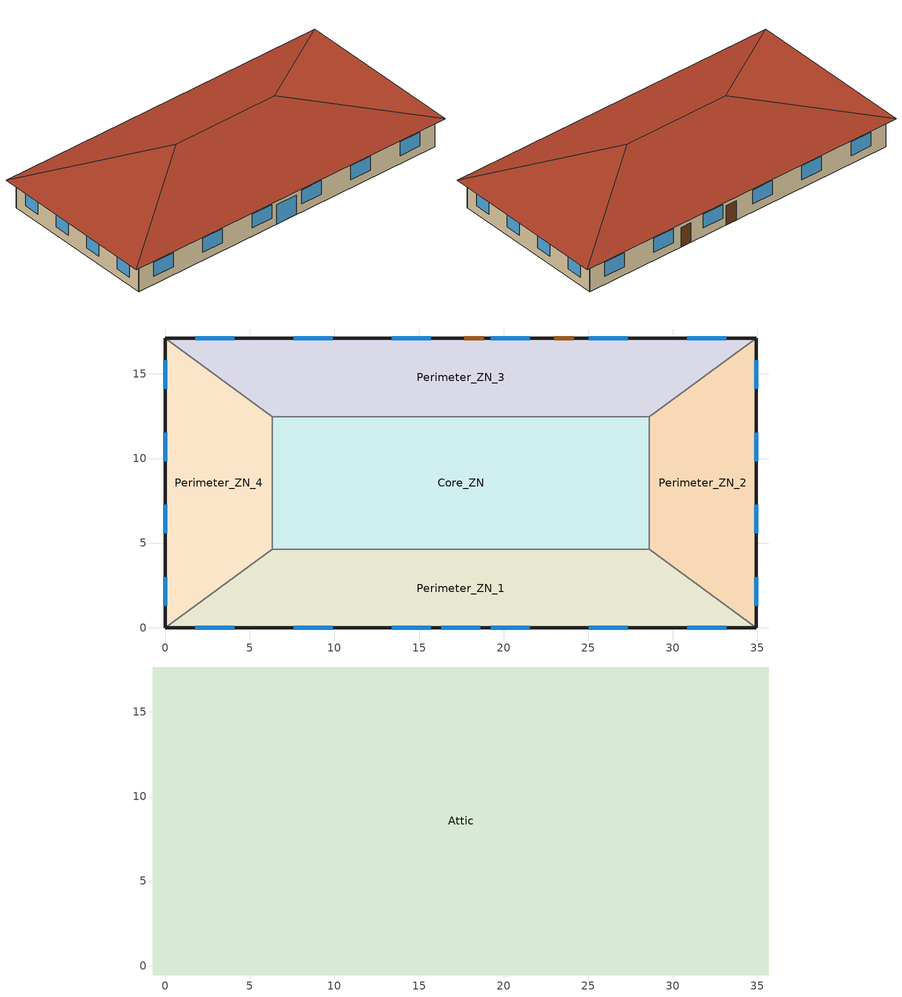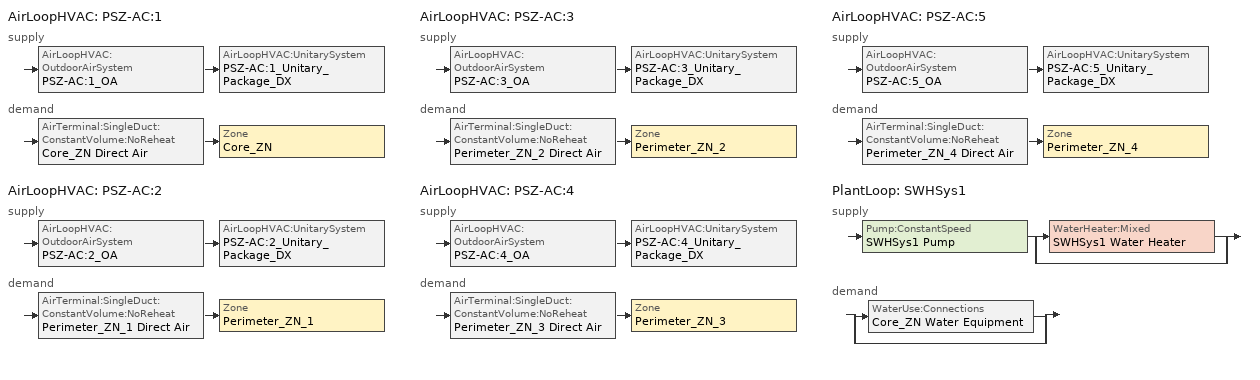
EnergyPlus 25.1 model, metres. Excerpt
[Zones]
Core_ZN
 floor adiabatic (Core_ZN_floor_Ffactor): 6.31,12.47 28.63,12.47 28.63,4.63 6.31,4.63 z0
 wall to Perimeter_ZN_2 (int_wall): 28.63,4.63 28.63,12.47 z0:3.05
 wall to Perimeter_ZN_3 (int_wall): 28.63,12.47 6.31,12.47 z0:3.05
 wall to Perimeter_ZN_1 (int_wall): 6.31,4.63 28.63,4.63 z0:3.05
 wall to Perimeter_ZN_4 (int_wall): 6.31,12.47 6.31,4.63 z0:3.05
Perimeter_ZN_1
 floor ground (Perimeter_ZN_1_floor_Ffactor): 34.93,0 0,0 6.31,4.63 28.63,4.63 z0
 wall outside (nonres_ext_wall_grd): 0,0 34.93,0 z0:3.05
 wall to Perimeter_ZN_2 (int_wall): 34.93,0 28.63,4.63 z0:3.05
 wall to Perimeter_ZN_4 (int_wall): 6.31,4.63 0,0 z0:3.05
 window (Window_U_0.363_SHGC_South_0.359): 1.75,0 4.06,0 / 7.58,0 9.89,0 / 13.4,0 15.71,0 / 19.23,0 21.54,0 / 25.04,0 27.35,0 / 30.87,0 33.18,0 z0.9:2.42; 16.31,0 18.62,0 z0:2.13
Perimeter_ZN_2
 floor ground (Perimeter_ZN_2_floor_Ffactor): 28.63,12.47 34.93,17.1 34.93,0 28.63,4.63 z0
 wall outside (nonres_ext_wall_grd): 34.93,0 34.93,17.1 z0:3.05
 wall to Perimeter_ZN_3 (int_wall): 34.93,17.1 28.63,12.47 z0:3.05
 window (Window_U_0.363_SHGC_East_0.359): 34.93,1.29 34.93,2.98 / 34.93,5.57 34.93,7.26 / 34.93,9.84 34.93,11.54 / 34.93,14.12 34.93,15.82 z0.9:2.42
Perimeter_ZN_3
 floor ground (Perimeter_ZN_3_floor_Ffactor): 6.31,12.47 0,17.1 34.93,17.1 28.63,12.47 z0
 wall outside (nonres_ext_wall_grd): 34.93,17.1 0,17.1 z0:3.05
 wall to Perimeter_ZN_4 (int_wall): 0,17.1 6.31,12.47 z0:3.05
 window (Window_U_0.363_SHGC_North_0.359): 33.18,17.1 30.87,17.1 / 27.35,17.1 25.04,17.1 / 21.54,17.1 19.23,17.1 / 15.71,17.1 13.4,17.1 / 9.89,17.1 7.58,17.1 / 4.06,17.1 1.75,17.1 z0.9:2.42
 door (Swinging Door_con): 18.81,17.1 17.66,17.1 / 24.14,17.1 22.98,17.1 z0:2.13
Perimeter_ZN_4
 floor ground (Perimeter_ZN_4_floor_Ffactor): 6.31,4.63 0,0 0,17.1 6.31,12.47 z0
 wall outside (nonres_ext_wall_grd): 0,17.1 0,0 z0:3.05
 window (Window_U_0.363_SHGC_West_0.359): 0,15.82 0,14.12 / 0,11.54 0,9.84 / 0,7.26 0,5.57 / 0,2.98 0,1.29 z0.9:2.42
Attic
 floor outside (ext_soffit_floor): 35.69,17.66 35.69,-0.56 34.93,0 34.93,17.1 z3.05; -0.76,17.66 35.69,17.66 34.93,17.1 0,17.1 z3.05; 0,0 34.93,0 35.69,-0.56 -0.76,-0.56 z3.05; -0.76,17.66 0,17.1 0,0 -0.76,-0.56 z3.05
 floor to Core_ZN (nonres_roof_floor): 6.31,12.47 28.63,12.47 28.63,4.63 6.31,4.63 z3.05
 floor to Perimeter_ZN_2 (nonres_roof_floor): 28.63,4.63 28.63,12.47 34.93,17.1 34.93,0 z3.05
 floor to Perimeter_ZN_3 (nonres_roof_floor): 0,17.1 34.93,17.1 28.63,12.47 6.31,12.47 z3.05
 floor to Perimeter_ZN_1 (nonres_roof_floor): 0,0 6.31,4.63 28.63,4.63 34.93,0 z3.05
 floor to Perimeter_ZN_4 (nonres_roof_floor): 6.31,12.47 6.31,4.63 0,0 0,17.1 z3.05
 roof outside (AtticRoofDeck): 35.69,-0.56,3.05 35.69,17.66,3.05 23.29,8.55,6.33; 35.69,17.66,3.05 -0.76,17.66,3.05 11.64,8.55,6.33 23.29,8.55,6.33; -0.76,-0.56,3.05 35.69,-0.56,3.05 23.29,8.55,6.33 11.64,8.55,6.33; -0.76,17.66,3.05 -0.76,-0.56,3.05 11.64,8.55,6.33
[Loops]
AirLoopHVAC 'PSZ-AC:1'
 supply: AirLoopHVAC:OutdoorAirSystem 'PSZ-AC:1_OA' > AirLoopHVAC:UnitarySystem 'PSZ-AC:1_Unitary_Package_DX'
 demand: AirTerminal:SingleDuct:ConstantVolume:NoReheat 'Core_ZN Direct Air' > Zone 'Core_ZN'
AirLoopHVAC 'PSZ-AC:2'
 supply: AirLoopHVAC:OutdoorAirSystem 'PSZ-AC:2_OA' > AirLoopHVAC:UnitarySystem 'PSZ-AC:2_Unitary_Package_DX'
 demand: AirTerminal:SingleDuct:ConstantVolume:NoReheat 'Perimeter_ZN_1 Direct Air' > Zone 'Perimeter_ZN_1'
AirLoopHVAC 'PSZ-AC:3'
 supply: AirLoopHVAC:OutdoorAirSystem 'PSZ-AC:3_OA' > AirLoopHVAC:UnitarySystem 'PSZ-AC:3_Unitary_Package_DX'
 demand: AirTerminal:SingleDuct:ConstantVolume:NoReheat 'Perimeter_ZN_2 Direct Air' > Zone 'Perimeter_ZN_2'
AirLoopHVAC 'PSZ-AC:4'
 supply: AirLoopHVAC:OutdoorAirSystem 'PSZ-AC:4_OA' > AirLoopHVAC:UnitarySystem 'PSZ-AC:4_Unitary_Package_DX'
 demand: AirTerminal:SingleDuct:ConstantVolume:NoReheat 'Perimeter_ZN_3 Direct Air' > Zone 'Perimeter_ZN_3'
AirLoopHVAC 'PSZ-AC:5'
 supply: AirLoopHVAC:OutdoorAirSystem 'PSZ-AC:5_OA' > AirLoopHVAC:UnitarySystem 'PSZ-AC:5_Unitary_Package_DX'
 demand: AirTerminal:SingleDuct:ConstantVolume:NoReheat 'Perimeter_ZN_4 Direct Air' > Zone 'Perimeter_ZN_4'
PlantLoop 'SWHSys1'
 supply: Pump:ConstantSpeed 'SWHSys1 Pump' > split
  | WaterHeater:Mixed 'SWHSys1 Water Heater'
  | bypass
 demand: split
  | WaterUse:Connections 'Core_ZN Water Equipment'
  | bypass
[Building]
OfficeSmall: Loads convergence tolerance value=0.04; Maximum number of warmup days=25; Minimum number of warmup days=6; North axis=312.806; Solar distribution=FullInteriorAndExterior; Temperature convergence tolerance value=0.2; Terrain=City
[Site:GroundTemperature:FCfactorMethod]
January ground temperature=11.4; February ground temperature=8.1; March ground temperature=5.4; April ground temperature=4.5; May ground temperature=5.8; June ground temperature=8.3; July ground temperature=10.9; August ground temperature=13; September ground temperature=15.6; October ground temperature=17.7; November ground temperature=18.8; December ground temperature=15.1
[Site:Location]
Seattle Seattle Tacoma Intl A_WA_USA Design_Conditions: Elevation=122; Latitude=47.47; Longitude=-122.32; Time zone=-8
[Site:WaterMainsTemperature]
Annual average outdoor air temperature=11.2167; Calculation method=Correlation; Maximum difference in monthly average outdoor air temperatures=14.3
[SizingPeriod:DesignDay] Barometric pressure=99868; Day of month=21; Daylight saving time indicator=No; Dry bulb temperature range modifier type=DefaultMultipliers; Humidity condition type=WetBulb; Rain indicator=No; Snow indicator=No
Name | Ashrae clear sky optical depth for beam irradiance taub | Ashrae clear sky optical depth for diffuse irradiance taud | Daily dry bulb temperature range | Day type | Maximum dry bulb temperature | Month | Solar model indicator | Wetbulb or dewpoint at maximum dry bulb | Wind direction | Wind speed | Sky clearness
Seattle Seattle Tacoma Intl A Ann Clg .4% Condns DB=>MWB | 0.352 | 2.561 | 10.4 | SummerDesignDay | 29.4 | 8 | ASHRAETau | 18.3 | 350 | 4.2
Seattle Seattle Tacoma Intl A Ann Htg 99.6% Condns DB |  |  | 0 | WinterDesignDay | -4.2 | 12 | ASHRAEClearSky | -4.2 | 20 | 4.3 | 0
[Construction]
AtticRoofDeck: F12 Asphalt shingles, G02 16mm plywood
InteriorFurnishings: Std Wood 6inch
Swinging Door_con: Opaque Door panel_con
Window_U_0.363_SHGC_East_0.359: Glazing Layer East
Window_U_0.363_SHGC_North_0.359: Glazing Layer North
Window_U_0.363_SHGC_South_0.359: Glazing Layer South
Window_U_0.363_SHGC_West_0.359: Glazing Layer West
ext_soffit_floor: G02 16mm plywood
int_wall: G01 13mm gypsum board, G01 13mm gypsum board
nonres_ext_wall_grd: F07 25mm stucco, G01 16mm gypsum board, Nonres_Exterior_Wall_Insulation_grd, G01 16mm gypsum board
nonres_roof_floor: G01 16mm gypsum board, Nonres_Roof_Insulation
[Construction:FfactorGroundFloor] F factor=0.90012
Name | Area | Perimeterexposed
Core_ZN_floor_Ffactor | 149.657 | 0
Perimeter_ZN_1_floor_Ffactor; Perimeter_ZN_3_floor_Ffactor | 113.45 | 27.69
Perimeter_ZN_2_floor_Ffactor; Perimeter_ZN_4_floor_Ffactor | 67.3 | 18.46
[Material]
Name | Conductivity | Density | Roughness | Solar absorptance | Specific heat | Thermal absorptance | Thickness | Visible absorptance
F07 25mm stucco | 0.403753 | 1856 | Smooth | 0.7 | 840 | 0.9 | 0.0254 | 0.7
F12 Asphalt shingles | 0.0224307 | 1120 | VeryRough | 0.7 | 1260 | 0.9 | 0.0032
G01 13mm gypsum board | 0.0897229 | 800 | Smooth | 0.7 | 1090 | 0.9 | 0.0127 | 0.5
G01 16mm gypsum board | 0.0897229 | 800 | MediumSmooth |  | 1090 |  | 0.0159
G02 16mm plywood | 0.0672922 | 544 | Smooth |  | 1210 |  | 0.0159
Std Wood 6inch | 0.0672922 | 540 | MediumSmooth | 0.7 | 1210 | 0.9 | 0.15 | 0.7
[Material:NoMass] Solar absorptance=0.7; Thermal absorptance=0.9; Visible absorptance=0.7
Name | Roughness | Thermal resistance
Nonres_Exterior_Wall_Insulation_grd | MediumSmooth | 1.64658
Nonres_Roof_Insulation | MediumSmooth | 8.09839
Opaque Door panel_con | MediumRough | 0.475973
[WindowMaterial:SimpleGlazingSystem] Solar heat gain coefficient=0.274664; U factor=0.323201; Visible transmittance=0.3949
Glazing Layer East; Glazing Layer North; Glazing Layer South; Glazing Layer West
[AirLoopHVAC] Design supply air flow rate=Autosize
PSZ-AC:1; PSZ-AC:2; PSZ-AC:3; PSZ-AC:4; PSZ-AC:5
[AirTerminal:SingleDuct:ConstantVolume:NoReheat] Availability schedule=Always_On; Maximum air flow rate=Autosize
Core_ZN Direct Air; Perimeter_ZN_1 Direct Air; Perimeter_ZN_2 Direct Air; Perimeter_ZN_3 Direct Air; Perimeter_ZN_4 Direct Air
[Coil:Cooling:DX:SingleSpeed] Availability schedule=Always_On; Energy input ratio function of flow fraction curve=SmDXalt_EIRFF; Energy input ratio function of temperature curve=SmDXalt_EIRFT; Gross rated cooling cop=4.32299; Gross rated sensible heat ratio=Autosize; Gross rated total cooling capacity=Autosize; Part load fraction correlation curve=SmDXalt_PLR; Rated air flow rate=Autosize; Total cooling capacity function of flow fraction curve=SmDXalt_CapFF; Total cooling capacity function of temperature curve=SmDXalt_CapFT; Minimum outdoor dry bulb temperature for compressor operation=10
PSZ-AC:1 HP Cooling Coil; PSZ-AC:2 HP Cooling Coil; PSZ-AC:3 HP Cooling Coil; PSZ-AC:4 HP Cooling Coil; PSZ-AC:5 HP Cooling Coil
[Coil:Heating:DX:SingleSpeed] Availability schedule=Always_On; Crankcase heater capacity=50; Defrost control=OnDemand; Defrost energy input ratio function of temperature curve=HPACDefrostCAPFT; Defrost strategy=ReverseCycle; Energy input ratio function of flow fraction curve=HPACHeatEIRFF; Energy input ratio function of temperature curve=HPACHeatEIRFT; Gross rated heating capacity=Autosize; Gross rated heating cop=3.52716; Heating capacity function of flow fraction curve=HPACHeatCapFF; Heating capacity function of temperature curve=HPACHeatCapFT; Maximum outdoor dry bulb temperature for crankcase heater operation=4.4; Maximum outdoor dry bulb temperature for defrost operation=1.67; Minimum outdoor dry bulb temperature for compressor operation=-12.2; Part load fraction correlation curve=HPACHeatPLFFPLR; Rated air flow rate=Autosize; Resistive defrost heater capacity=Autosize
PSZ-AC:1 Heating Coil; PSZ-AC:2 Heating Coil; PSZ-AC:3 Heating Coil; PSZ-AC:4 Heating Coil; PSZ-AC:5 Heating Coil
[Coil:Heating:Fuel] Availability schedule=Always_On; Burner efficiency=0.84; Fuel type=NaturalGas; Nominal capacity=Autosize
PSZ-AC:1_SuppHeatCoil; PSZ-AC:2_SuppHeatCoil; PSZ-AC:3_SuppHeatCoil; PSZ-AC:4_SuppHeatCoil; PSZ-AC:5_SuppHeatCoil
[Controller:MechanicalVentilation] Availability schedule=MinOA_MotorizedDamper_Sched; Demand controlled ventilation=No; System outdoor air method=ZoneSum; Design specification zone air distribution object name 1=CM DSZAD Building
Name | Zone or zonelist name 1 | Design specification outdoor air object name 1
Core_ZN_DCV | Core_ZN | SZ DSOA Core_ZN
Perimeter_ZN_1_DCV | Perimeter_ZN_1 | SZ DSOA Perimeter_ZN_1
Perimeter_ZN_2_DCV | Perimeter_ZN_2 | SZ DSOA Perimeter_ZN_2
Perimeter_ZN_3_DCV | Perimeter_ZN_3 | SZ DSOA Perimeter_ZN_3
Perimeter_ZN_4_DCV | Perimeter_ZN_4 | SZ DSOA Perimeter_ZN_4
[Controller:OutdoorAir] Economizer control action type=ModulateFlow; Economizer control type=NoEconomizer; Economizer maximum limit dry bulb temperature=28; Economizer maximum limit enthalpy=64000; Lockout type=LockoutWithHeating; Maximum outdoor air flow rate=Autosize; Minimum limit type=FixedMinimum; Minimum outdoor air flow rate=Autosize; Minimum outdoor air schedule=MinOA_MotorizedDamper_Sched
PSZ-AC:1_OA_Controller; PSZ-AC:2_OA_Controller; PSZ-AC:3_OA_Controller; PSZ-AC:4_OA_Controller; PSZ-AC:5_OA_Controller
[Daylighting:Controls] Availability schedule=DaylightAvailSch; Fraction of lights controlled by reference point 1=0.2399; Illuminance setpoint at reference point 1=377; Fraction of lights controlled by reference point 2=0.0302; Illuminance setpoint at reference point 2=377; Daylighting method=SplitFlux; Lighting control type=ContinuousOff; Maximum allowable discomfort glare index=22; Minimum input power fraction for continuous or continuousoff dimming control=0.2; Minimum light output fraction for continuous or continuousoff dimming control=0.2; Number of stepped control steps=3; Probability lighting will be reset when needed in manual stepped control=1
Name | Daylighting reference point name 1 | Daylighting reference point name 2 | Glare calculation azimuth angle of view direction clockwise from zone y axis | Glare calculation daylighting reference point | Zone or space
Perimeter_ZN_1_DaylCtrl | Perimeter_ZN_1_DaylRefPt1 | Perimeter_ZN_1_DaylRefPt2 | 180 | Perimeter_ZN_1_DaylRefPt1 | Perimeter_ZN_1
Perimeter_ZN_2_DaylCtrl | Perimeter_ZN_2_DaylRefPt1 | Perimeter_ZN_2_DaylRefPt2 | 90 | Perimeter_ZN_2_DaylRefPt1 | Perimeter_ZN_2
Perimeter_ZN_3_DaylCtrl | Perimeter_ZN_3_DaylRefPt1 | Perimeter_ZN_3_DaylRefPt2 | 0 | Perimeter_ZN_3_DaylRefPt1 | Perimeter_ZN_3
Perimeter_ZN_4_DaylCtrl | Perimeter_ZN_4_DaylRefPt1 | Perimeter_ZN_4_DaylRefPt2 | 270 | Perimeter_ZN_4_DaylRefPt1 | Perimeter_ZN_4
[DesignSpecification:OutdoorAir] Outdoor air flow per zone floor area=0.0004318; Outdoor air method=Flow/Area
SZ DSOA Core_ZN; SZ DSOA Perimeter_ZN_1; SZ DSOA Perimeter_ZN_2; SZ DSOA Perimeter_ZN_3; SZ DSOA Perimeter_ZN_4
[DesignSpecification:ZoneAirDistribution]
CM DSZAD Building: Zone air distribution effectiveness in cooling mode=1; Zone air distribution effectiveness in heating mode=1
[ElectricEquipment] Design level calculation method=Watts/Area; End use subcategory=MiscPlug; Schedule=BLDG_EQUIP_SCH; Watts per floor area=6.78
Name | Zone or zonelist or space or spacelist
Core_ZN_MiscPlug_Equip | Core_ZN
Perimeter_ZN_1_MiscPlug_Equip | Perimeter_ZN_1
Perimeter_ZN_2_MiscPlug_Equip | Perimeter_ZN_2
Perimeter_ZN_3_MiscPlug_Equip | Perimeter_ZN_3
Perimeter_ZN_4_MiscPlug_Equip | Perimeter_ZN_4
[ElectricLoadCenter:Distribution]
Generator: Electrical buss type=DirectCurrentWithInverter; Generator list=PV_Generator; Generator operation scheme type=Baseload; Inverter=PV_Inverter
[ElectricLoadCenter:Generators]
PV_Generator: Generator availability schedule name 1=PV_SCH; Generator name 1=PV_module; Generator object type 1=Generator:PVWatts; Generator rated electric power output 1=550
[ElectricLoadCenter:Inverter:PVWatts]
PV_Inverter: Dc to ac size ratio=1.2; Inverter efficiency=0.96
[EnergyManagementSystem:Actuator] Actuated component control type=Electricity Rate; Actuated component type=Lights
Name | Actuated component unique
Core_ZN_Light_Actuator | Core_ZN_lights
Perimeter_ZN_1_Light_Actuator | Perimeter_ZN_1_lights
Perimeter_ZN_2_Light_Actuator | Perimeter_ZN_2_lights
Perimeter_ZN_3_Light_Actuator | Perimeter_ZN_3_lights
Perimeter_ZN_4_Light_Actuator | Perimeter_ZN_4_lights
[EnergyManagementSystem:InternalVariable] Internal data type=Zone Floor Area
Name | Internal data index key
Core_ZN_Area | Core_ZN
Perimeter_ZN_1_Area | Perimeter_ZN_1
Perimeter_ZN_2_Area | Perimeter_ZN_2
Perimeter_ZN_3_Area | Perimeter_ZN_3
Perimeter_ZN_4_Area | Perimeter_ZN_4
[EnergyManagementSystem:Program]
SET_Core_ZN_Light_EMS_Program: SET Core_ZN_LSr_IP=0.093*Core_ZN_LSr/Core_ZN_Area; IF (Core_ZN_Occ_Sensor <= 0) && (Core_ZN_LSr_IP >= 0.02); SET Core_ZN_Light_Actuator = 0.02*Core_ZN_Area/0.09290304; ELSE; SET Core_ZN_Light_Actuator = NULL; ENDIF
SET_Perimeter_ZN_1_Light_EMS_Program: SET Perimeter_ZN_1_LSr_IP=0.093*Perimeter_ZN_1_LSr/Perimeter_ZN_1_Area; IF (Perimeter_ZN_1_Occ_Sensor <= 0) && (Perimeter_ZN_1_LSr_IP >= 0.02); SET Perimeter_ZN_1_Light_Actuator = 0.02*Perimeter_ZN_1_Area/0.09290304; ELSE; SET Perimeter_ZN_1_Light_Actuator = NULL; ENDIF
SET_Perimeter_ZN_2_Light_EMS_Program: SET Perimeter_ZN_2_LSr_IP=0.093*Perimeter_ZN_2_LSr/Perimeter_ZN_2_Area; IF (Perimeter_ZN_2_Occ_Sensor <= 0) && (Perimeter_ZN_2_LSr_IP >= 0.02); IF (ActualOccupancy <= 0); SET Perimeter_ZN_2_Light_Actuator = 0.02*Perimeter_ZN_2_Area/0.09290304; ELSE; SET Perimeter_ZN_2_Light_Actuator = NULL; ENDIF; ELSE; SET Perimeter_ZN_2_Light_Actuator = NULL; ENDIF
SET_Perimeter_ZN_3_Light_EMS_Program: SET Perimeter_ZN_3_LSr_IP=0.093*Perimeter_ZN_3_LSr/Perimeter_ZN_3_Area; IF (Perimeter_ZN_3_Occ_Sensor <= 0) && (Perimeter_ZN_3_LSr_IP >= 0.02); SET Perimeter_ZN_3_Light_Actuator = 0.02*Perimeter_ZN_3_Area/0.09290304; ELSE; SET Perimeter_ZN_3_Light_Actuator = NULL; ENDIF
SET_Perimeter_ZN_4_Light_EMS_Program: SET Perimeter_ZN_4_LSr_IP=0.093*Perimeter_ZN_4_LSr/Perimeter_ZN_4_Area; IF (Perimeter_ZN_4_Occ_Sensor <= 0) && (Perimeter_ZN_4_LSr_IP >= 0.02); SET Perimeter_ZN_4_Light_Actuator = 0.02*Perimeter_ZN_4_Area/0.09290304; ELSE; SET Perimeter_ZN_4_Light_Actuator = NULL; ENDIF
[EnergyManagementSystem:ProgramCallingManager]
SET_Core_ZN_Light_EMS_Program_Prog_Manager: BeginTimestepBeforePredictor; SET_Core_ZN_Light_EMS_Program
SET_Perimeter_ZN_1_Light_EMS_Program_Prog_Manager: BeginTimestepBeforePredictor; SET_Perimeter_ZN_1_Light_EMS_Program
SET_Perimeter_ZN_2_Light_EMS_Program_Prog_Manager: BeginTimestepBeforePredictor; SET_Perimeter_ZN_2_Light_EMS_Program
SET_Perimeter_ZN_3_Light_EMS_Program_Prog_Manager: BeginTimestepBeforePredictor; SET_Perimeter_ZN_3_Light_EMS_Program
SET_Perimeter_ZN_4_Light_EMS_Program_Prog_Manager: BeginTimestepBeforePredictor; SET_Perimeter_ZN_4_Light_EMS_Program
[EnergyManagementSystem:Sensor]
Name | Output variable or output meter index key | Output variable or output meter
ActualOccupancy | Binary Occupancy | Schedule Value
Core_ZN_LSr | Core_ZN | Zone Lights Electricity Rate
Core_ZN_Occ_Sensor | Core_ZN | People Occupant Count
Perimeter_ZN_1_LSr | Perimeter_ZN_1 | Zone Lights Electricity Rate
Perimeter_ZN_1_Occ_Sensor | Perimeter_ZN_1 | People Occupant Count
Perimeter_ZN_2_LSr | Perimeter_ZN_2 | Zone Lights Electricity Rate
Perimeter_ZN_2_Occ_Sensor | Perimeter_ZN_2 | People Occupant Count
Perimeter_ZN_3_LSr | Perimeter_ZN_3 | Zone Lights Electricity Rate
Perimeter_ZN_3_Occ_Sensor | Perimeter_ZN_3 | People Occupant Count
Perimeter_ZN_4_LSr | Perimeter_ZN_4 | Zone Lights Electricity Rate
Perimeter_ZN_4_Occ_Sensor | Perimeter_ZN_4 | People Occupant Count
[Exterior:Lights] Control option=AstronomicalClock; End use subcategory=General
Name | Design level | Schedule
Exterior_Lights_a | 88.49 | Exterior_lighting_schedule_a
Exterior_Lights_b | 144.07 | Exterior_lighting_schedule_b_2016
Exterior_Lights_c | 514.92 | Exterior_lighting_schedule_c_2016
[Fan:OnOff] Availability schedule=B2B unitaryhvac always on availability (1); End use subcategory=General; Fan total efficiency=0.55575; Maximum flow rate=Autosize; Motor efficiency=0.855; Motor in airstream fraction=1; Pressure rise=622.5
PSZ-AC:1 Fan; PSZ-AC:2 Fan; PSZ-AC:3 Fan; PSZ-AC:4 Fan; PSZ-AC:5 Fan
[Generator:PVWatts]
PV_module: Array geometry type=TiltAzimuth; Array type=FixedOpenRack; Azimuth angle=180; Dc system capacity=550; Module type=Premium; Pvwatts version=5; System losses=0.113; Tilt angle=0
[InternalMass] Construction=InteriorFurnishings
Name | Zone or zonelist | Surface area
Core_ZN_InternalMass_1 | Core_ZN | 349.901
Perimeter_ZN_1_InternalMass_1 | Perimeter_ZN_1 | 265.247
Perimeter_ZN_2_InternalMass_1 | Perimeter_ZN_2 | 157.348
Perimeter_ZN_3_InternalMass_1 | Perimeter_ZN_3 | 265.247
Perimeter_ZN_4_InternalMass_1 | Perimeter_ZN_4 | 157.348
[Lights] Design level calculation method=Watts/Area; End use subcategory=LightsWired; Fraction radiant=0.7; Fraction replaceable=1; Fraction visible=0.2; Return air fraction=0; Return air fraction calculated from plenum temperature=No; Schedule=ltg_sch_office; Watts per floor area=6.181254
Name | Zone or zonelist or space or spacelist
Core_ZN_Lights | Core_ZN
Perimeter_ZN_1_Lights | Perimeter_ZN_1
Perimeter_ZN_2_Lights | Perimeter_ZN_2
Perimeter_ZN_3_Lights | Perimeter_ZN_3
Perimeter_ZN_4_Lights | Perimeter_ZN_4
[People] Activity level schedule=ACTIVITY_SCH; Enable ashrae 55 comfort warnings=No; Floor area per person=18.5806; Fraction radiant=0.3; Mean radiant temperature calculation type=EnclosureAveraged; Number of people calculation method=Area/Person; Sensible heat fraction=Autocalculate
Name | Number of people schedule | Zone or zonelist or space or spacelist
Core_ZN | BLDG_OCC_SCH_wo_SB | Core_ZN
Perimeter_ZN_1 | BLDG_OCC_SCH_wo_SB | Perimeter_ZN_1
Perimeter_ZN_2 | BLDG_OCC_SCH_w_SB | Perimeter_ZN_2
Perimeter_ZN_3 | BLDG_OCC_SCH_wo_SB | Perimeter_ZN_3
Perimeter_ZN_4 | BLDG_OCC_SCH_wo_SB | Perimeter_ZN_4
[PlantEquipmentList]
SWHSys1 Equipment List: SWHSys1 Water Heater, WaterHeater:Mixed
[PlantEquipmentOperation:HeatingLoad]
SWHSys1 Operation Scheme: Load range 1 lower limit=0; Load range 1 upper limit=1e+15; Range 1 equipment list=SWHSys1 Equipment List
[PlantEquipmentOperationSchemes]
SWHSys1 Loop Operation Scheme List: Control scheme 1=SWHSys1 Operation Scheme; Control scheme 1 schedule=PlantOnSched
[PlantLoop]
SWHSys1: Fluid type=Water; Load distribution scheme=Optimal; Maximum loop flow rate=Autosize; Maximum loop temperature=48.89; Minimum loop flow rate=0; Minimum loop temperature=10; Plant equipment operation scheme=SWHSys1 Loop Operation Scheme List; Plant loop volume=Autocalculate
[Pump:ConstantSpeed]
SWHSys1 Pump: Design flow rate=Autosize; Design power consumption=Autosize; Design pump head=0.001; Fraction of motor inefficiencies to fluid stream=0; Motor efficiency=0.3; Pump control type=Intermittent
[SetpointManager:MixedAir] Control variable=Temperature
Name | Setpoint node or nodelist
PSZ-AC:1_OAMixed Air Temp Manager | PSZ-AC:1 Mixed Air Outlet
PSZ-AC:2_OAMixed Air Temp Manager | PSZ-AC:2 Mixed Air Outlet
PSZ-AC:3_OAMixed Air Temp Manager | PSZ-AC:3 Mixed Air Outlet
PSZ-AC:4_OAMixed Air Temp Manager | PSZ-AC:4 Mixed Air Outlet
PSZ-AC:5_OAMixed Air Temp Manager | PSZ-AC:5 Mixed Air Outlet
[SetpointManager:Scheduled] Control variable=Temperature
Name | Schedule | Setpoint node or nodelist
SWHSys1 Loop Setpoint Manager | SHWSys1-Loop-Temp-Schedule | SWHSys1 Supply Outlet Node
B2B Unitary TEMP SPM for PSZ-AC:1 Supply Equipment Outlet Node (6) | B2B unitaryhvac temp setpoint schedule (5) | PSZ-AC:1 Supply Equipment Outlet Node
B2B Unitary TEMP SPM for PSZ-AC:2 Supply Equipment Outlet Node (11) | B2B unitaryhvac temp setpoint schedule (10) | PSZ-AC:2 Supply Equipment Outlet Node
B2B Unitary TEMP SPM for PSZ-AC:3 Supply Equipment Outlet Node (16) | B2B unitaryhvac temp setpoint schedule (15) | PSZ-AC:3 Supply Equipment Outlet Node
B2B Unitary TEMP SPM for PSZ-AC:4 Supply Equipment Outlet Node (21) | B2B unitaryhvac temp setpoint schedule (20) | PSZ-AC:4 Supply Equipment Outlet Node
B2B Unitary TEMP SPM for PSZ-AC:5 Supply Equipment Outlet Node (26) | B2B unitaryhvac temp setpoint schedule (25) | PSZ-AC:5 Supply Equipment Outlet Node
[SetpointManager:SingleZone:Cooling] Control variable=Temperature; Maximum supply air temperature=40; Minimum supply air temperature=12.8
Name | Control zone | Setpoint node or nodelist
SupAirTemp MngrCore_ZN - Clg | Core_ZN | PSZ-AC:1 Zone Equipment Inlet Node
SupAirTemp MngrPerimeter_ZN_1 - Clg | Perimeter_ZN_1 | PSZ-AC:2 Zone Equipment Inlet Node
SupAirTemp MngrPerimeter_ZN_2 - Clg | Perimeter_ZN_2 | PSZ-AC:3 Zone Equipment Inlet Node
SupAirTemp MngrPerimeter_ZN_3 - Clg | Perimeter_ZN_3 | PSZ-AC:4 Zone Equipment Inlet Node
SupAirTemp MngrPerimeter_ZN_4 - Clg | Perimeter_ZN_4 | PSZ-AC:5 Zone Equipment Inlet Node
[Sizing:Plant]
SWHSys1: Design loop exit temperature=48.89; Loop design temperature difference=5; Loop type=Heating
[Sizing:System] 100 outdoor air in cooling=No; 100 outdoor air in heating=No; Central cooling capacity control method=OnOff; Central cooling design supply air humidity ratio=0.0085; Central cooling design supply air temperature=12.8; Central heating design supply air humidity ratio=0.008; Central heating design supply air temperature=40; Central heating maximum system air flow ratio=1; Cooling design capacity=Autosize; Cooling design capacity method=CoolingDesignCapacity; Cooling supply air flow rate=0; Cooling supply air flow rate method=DesignDay; Design outdoor air flow rate=Autosize; Heating design capacity=Autosize; Heating design capacity method=HeatingDesignCapacity; Heating supply air flow rate=0; Heating supply air flow rate method=DesignDay; Precool design humidity ratio=0.008; Precool design temperature=12.8; Preheat design humidity ratio=0.008; Preheat design temperature=7; System outdoor air method=ZoneSum; Type of load to size on=Sensible; Type of zone sum to use=NonCoincident; Zone maximum outdoor air fraction=1
PSZ-AC:1; PSZ-AC:2; PSZ-AC:3; PSZ-AC:4; PSZ-AC:5
[Sizing:Zone] Cooling design air flow method=DesignDay; Cooling design air flow rate=0; Cooling minimum air flow fraction=0; Heating design air flow method=DesignDay; Heating design air flow rate=0; Zone cooling design supply air humidity ratio=0.0085; Zone cooling design supply air humidity ratio difference=0.005; Zone cooling design supply air temperature=12.8; Zone cooling design supply air temperature input method=SupplyAirTemperature; Zone heating design supply air humidity ratio=0.008; Zone heating design supply air temperature=40; Zone heating design supply air temperature input method=SupplyAirTemperature; Zone humidification design supply air humidity ratio difference=0.005; Zone latent cooling design supply air humidity ratio input method=HumidityRatioDifference; Zone latent heating design supply air humidity ratio input method=HumidityRatioDifference; Zone load sizing method=Sensible Load Only No Latent Load
Name | Design specification outdoor air object
Core_ZN | SZ DSOA Core_ZN
Perimeter_ZN_1 | SZ DSOA Perimeter_ZN_1
Perimeter_ZN_2 | SZ DSOA Perimeter_ZN_2
Perimeter_ZN_3 | SZ DSOA Perimeter_ZN_3
Perimeter_ZN_4 | SZ DSOA Perimeter_ZN_4
[ThermostatSetpoint:DualSetpoint]
Name | Cooling setpoint temperature schedule | Heating setpoint temperature schedule
Core_ZN Dual SP Control; Perimeter_ZN_1 Dual SP Control; Perimeter_ZN_3 Dual SP Control; Perimeter_ZN_4 Dual SP Control | CLGSETP_SCH_NO_OPTIMUM | HTGSETP_SCH_NO_OPTIMUM
Perimeter_ZN_2 Dual SP Control | CLGSETP_SCH_NO_OPTIMUM_w_SB | HTGSETP_SCH_NO_OPTIMUM_w_SB
[WaterHeater:Mixed]
SWHSys1 Water Heater: Ambient temperature indicator=Zone; Ambient temperature zone=CORE_ZN; Deadband temperature difference=2; Heater control type=Cycle; Heater fuel type=Electricity; Heater maximum capacity=11722.84; Heater thermal efficiency=1; Maximum temperature limit=82.2222; Off cycle loss coefficient to ambient temperature=1.20598; Off cycle parasitic fuel consumption rate=571; Off cycle parasitic fuel type=Electricity; Off cycle parasitic heat fraction to tank=0; On cycle loss coefficient to ambient temperature=1.20598; On cycle parasitic fuel consumption rate=571; On cycle parasitic fuel type=Electricity; Peak use flow rate=4.048e-06; Setpoint temperature schedule=SHWSys1 Water Heater Setpoint Temperature Schedule; Tank volume=0.1514; Use flow rate fraction schedule=BLDG_SWH_SCH
[WaterUse:Connections]
Core_ZN Water Equipment: Water use equipment name 1=Core_ZN Water Equipment
[WaterUse:Equipment]
Core_ZN Water Equipment: Zone=Core_ZN; End use subcategory=WaterUse; Flow rate fraction schedule=BLDG_SWH_SCH; Hot water supply temperature schedule=Core_ZN Water Equipment Hot Supply Temp Sched; Latent fraction schedule=Core_ZN Water Equipment Latent fract sched; Peak flow rate=4.048e-06; Sensible fraction schedule=Core_ZN Water Equipment Sensible fract sched; Target temperature schedule=Core_ZN Water Equipment Temp Sched
[Zone] Ceiling height=Autocalculate; Floor area=Autocalculate; Multiplier=1; Type=1; Volume=Autocalculate
Name | Part of total floor area
Attic | No
Core_ZN; Perimeter_ZN_1; Perimeter_ZN_2; Perimeter_ZN_3; Perimeter_ZN_4 | Yes
[ZoneControl:Thermostat] Control type schedule=Dual Zone Control Type Sched
Name | Zone or zonelist | Control 1
Core_ZN Thermostat | Core_ZN | Core_ZN Dual SP Control
Perimeter_ZN_1 Thermostat | Perimeter_ZN_1 | Perimeter_ZN_1 Dual SP Control
Perimeter_ZN_2 Thermostat | Perimeter_ZN_2 | Perimeter_ZN_2 Dual SP Control
Perimeter_ZN_3 Thermostat | Perimeter_ZN_3 | Perimeter_ZN_3 Dual SP Control
Perimeter_ZN_4 Thermostat | Perimeter_ZN_4 | Perimeter_ZN_4 Dual SP Control
[Zone equipment]
Core_ZN: Core_ZN Direct Air
Perimeter_ZN_1: Perimeter_ZN_1 Direct Air
Perimeter_ZN_2: Perimeter_ZN_2 Direct Air
Perimeter_ZN_3: Perimeter_ZN_3 Direct Air
Perimeter_ZN_4: Perimeter_ZN_4 Direct Air
[ZoneInfiltration:DesignFlowRate] Temperature term coefficient=0; Velocity squared term coefficient=0
Name | Constant term coefficient | Design flow rate | Design flow rate calculation method | Schedule | Velocity term coefficient | Zone or zonelist or space or spacelist | Flow rate per exterior surface area
Attic_Infiltration | 1 | 0.13933 | Flow/Zone | ALWAYS_ON | 0 | Attic
Perimeter_ZN_1_Door_Infiltration | 1 | 0.0532361 | Flow/Zone | INFIL_Door_Opening_SCH | 0 | Perimeter_ZN_1
Perimeter_ZN_1_Infiltration | 0 | 0 | Flow/ExteriorWallArea | INFIL_QUARTER_ON_SCH | 0.224 | Perimeter_ZN_1 | 0.00019935
Perimeter_ZN_2_Infiltration | 0 | 0 | Flow/ExteriorWallArea | INFIL_QUARTER_ON_SCH | 0.224 | Perimeter_ZN_2 | 0.00019935
Perimeter_ZN_3_Infiltration | 0 | 0 | Flow/ExteriorWallArea | INFIL_QUARTER_ON_SCH | 0.224 | Perimeter_ZN_3 | 0.00019935
Perimeter_ZN_4_Infiltration | 0 | 0 | Flow/ExteriorWallArea | INFIL_QUARTER_ON_SCH | 0.224 | Perimeter_ZN_4 | 0.00019935
[AirLoopHVAC:UnitarySystem] Availability schedule=Always_On; Cooling supply air flow rate=Autosize; Fan placement=BlowThrough; Heating supply air flow rate=Autosize; Maximum supply air temperature=Autosize; No load supply air flow rate=Autosize; Cooling supply air flow rate method=SupplyAirFlowRate; Heating supply air flow rate method=SupplyAirFlowRate; No load supply air flow rate method=SupplyAirFlowRate; Control type=SetPoint; Dehumidification control type=None
Name | Controlling zone or thermostat location | Cooling coil | Heating coil | Supplemental heating coil | Supply fan | Supply air fan operating mode schedule
PSZ-AC:1_Unitary_Package_DX | Core_ZN | PSZ-AC:1 HP Cooling Coil | PSZ-AC:1 Heating Coil | PSZ-AC:1_SuppHeatCoil | PSZ-AC:1 Fan | B2B unitaryhvac fan mode schedule (2)
PSZ-AC:2_Unitary_Package_DX | Perimeter_ZN_1 | PSZ-AC:2 HP Cooling Coil | PSZ-AC:2 Heating Coil | PSZ-AC:2_SuppHeatCoil | PSZ-AC:2 Fan | B2B unitaryhvac fan mode schedule (7)
PSZ-AC:3_Unitary_Package_DX | Perimeter_ZN_2 | PSZ-AC:3 HP Cooling Coil | PSZ-AC:3 Heating Coil | PSZ-AC:3_SuppHeatCoil | PSZ-AC:3 Fan | B2B unitaryhvac fan mode schedule (12)
PSZ-AC:4_Unitary_Package_DX | Perimeter_ZN_3 | PSZ-AC:4 HP Cooling Coil | PSZ-AC:4 Heating Coil | PSZ-AC:4_SuppHeatCoil | PSZ-AC:4 Fan | B2B unitaryhvac fan mode schedule (17)
PSZ-AC:5_Unitary_Package_DX | Perimeter_ZN_4 | PSZ-AC:5 HP Cooling Coil | PSZ-AC:5 Heating Coil | PSZ-AC:5_SuppHeatCoil | PSZ-AC:5 Fan | B2B unitaryhvac fan mode schedule (22)
[AvailabilityManager:Scheduled] Schedule=B2B unitaryhvac always on availability (1)
B2B Always On Avail for PSZ-AC:1 (3); B2B Always On Avail for PSZ-AC:2 (8); B2B Always On Avail for PSZ-AC:3 (13); B2B Always On Avail for PSZ-AC:4 (18); B2B Always On Avail for PSZ-AC:5 (23)
[Curve:Biquadratic] Maximum value of x=23.88889; Maximum value of y=46.11111; Minimum value of x=12.77778; Minimum value of y=21.11111
Name | Coefficient1 constant | Coefficient2 x | Coefficient3 x 2 | Coefficient4 y | Coefficient5 y 2 | Coefficient6 x y
HPACDefrostCAPFT; SmDXalt_EIRFT | 0.297145 | 0.0430933 | -0.000748766 | 0.00597727 | 0.000482112 | -0.000956448
SmDXalt_CapFT | 0.766956 | 0.0107756 | -4.14703e-05 | 0.00134961 | -0.000261144 | 0.000457488
[Curve:Cubic]
Name | Maximum value of x | Minimum value of x | Coefficient1 constant | Coefficient2 x | Coefficient3 x 2 | Coefficient4 x 3
HPACHeatCapFF | 1.5 | 0.5 | 0.84 | 0.16 | 0 | 0
HPACHeatCapFT | 20 | -20 | 0.758746 | 0.027626 | 0.000148716 | 3.4992e-06
HPACHeatEIRFT | 20 | -20 | 1.19248 | -0.0300438 | 0.00103745 | -2.3328e-05
[Curve:Quadratic]
Name | Maximum value of x | Minimum value of x | Coefficient1 constant | Coefficient2 x | Coefficient3 x 2
HPACHeatEIRFF | 1 | 0 | 1.3824 | -0.4336 | 0.0512
HPACHeatPLFFPLR; SmDXalt_PLR | 1 | 0 | 0.85 | 0.15 | 0
SmDXalt_CapFF | 1.5 | 0.5 | 0.8 | 0.2 | 0
SmDXalt_EIRFF | 1.5 | 0.5 | 1.156 | -0.1816 | 0.0256
[Schedule:Compact]
ACTIVITY_SCH: Through: 12/31, For: AllDays, Until: 24:00, 120
ALWAYS_ON; PV_SCH; PlantOnSched: Through: 12/31, For: AllDays, Until: 24:00, 1
BLDG_EQUIP_SCH: Through: 12/31, For: WeekDays, Until: 6:00, 0.409478, Until: 8:00, 0.479753, Until: 12:00, 0.959505, Until: 13:00, 0.901935, Until: 17:00, 0.959505, Until: 18:00, 0.479753, Until: 23:00, 0.191901, Until: 24:00, 0.163791, For: Weekends, Until: 24:00, 0.163791, For: Holiday, Until: 24:00, 0.163791, For: WinterDesignDay, Until: 24:00, 0, For: SummerDesignDay, Until: 24:00, 1, For: CustomDay1, Until: 24:00, 0, For: CustomDay2, Until: 24:00, 0
BLDG_OCC_SCH_w_SB: Through: 12/31, For: Weekdays, Until: 01:00, 0, Until: 02:00, 0, Until: 03:00, 0, Until: 04:00, 0, Until: 05:00, 0, Until: 06:00, 0, Until: 07:00, 0.11, Until: 08:00, 0.21, Until: 09:00, 1, Until: 10:00, 1, Until: 11:00, 0, Until: 12:00, 1, Until: 13:00, 0, Until: 14:00, 1, Until: 15:00, 0, Until: 16:00, 1, Until: 17:00, 1, Until: 18:00, 0.32, Until: 19:00, 0.11, Until: 20:00, 0.11, Until: 21:00, 0.11, Until: 22:00, 0.11, Until: 23:00, 0.05, Until: 24:00, 0, For: Weekends, Until: 01:00, 0, Until: 02:00, 0, Until: 03:00, 0, Until: 04:00, 0, Until: 05:00, 0, Until: 06:00, 0, Until: 07:00, 0, Until: 08:00, 0, Until: 09:00, 0, Until: 10:00, 0, Until: 11:00, 0, Until: 12:00, 0, Until: 13:00, 0, Until: 14:00, 0, Until: 15:00, 0, Until: 16:00, 0, Until: 17:00, 0, Until: 18:00, 0, Until: 19:00, 0, Until: 20:00, 0, Until: 21:00, 0, Until: 22:00, 0, Until: 23:00, 0, Until: 24:00, 0, For: Holiday, Until: 24:00, 0, For: WinterDesignDay, Until: 24:00, 0, For: SummerDesignDay, Until: 24:00, 1, For: CustomDay1, Until: 24:00, 0, For: CustomDay2, Until: 24:00, 0
BLDG_OCC_SCH_wo_SB: Through: 12/31, For: Weekdays, Until: 01:00, 0, Until: 02:00, 0, Until: 03:00, 0, Until: 04:00, 0, Until: 05:00, 0, Until: 06:00, 0, Until: 07:00, 0.11, Until: 08:00, 0.21, Until: 09:00, 1, Until: 10:00, 1, Until: 11:00, 1, Until: 12:00, 1, Until: 13:00, 0.610395, Until: 14:00, 1, Until: 15:00, 1, Until: 16:00, 1, Until: 17:00, 1, Until: 18:00, 0.32, Until: 19:00, 0.11, Until: 20:00, 0.11, Until: 21:00, 0.11, Until: 22:00, 0.11, Until: 23:00, 0.05, Until: 24:00, 0, For: Weekends, Until: 01:00, 0, Until: 02:00, 0, Until: 03:00, 0, Until: 04:00, 0, Until: 05:00, 0, Until: 06:00, 0, Until: 07:00, 0, Until: 08:00, 0, Until: 09:00, 0, Until: 10:00, 0, Until: 11:00, 0, Until: 12:00, 0, Until: 13:00, 0, Until: 14:00, 0, Until: 15:00, 0, Until: 16:00, 0, Until: 17:00, 0, Until: 18:00, 0, Until: 19:00, 0, Until: 20:00, 0, Until: 21:00, 0, Until: 22:00, 0, Until: 23:00, 0, Until: 24:00, 0, For: Holiday, Until: 24:00, 0, For: WinterDesignDay, Until: 24:00, 0, For: SummerDesignDay, Until: 24:00, 1, For: CustomDay1, Until: 24:00, 0, For: CustomDay2, Until: 24:00, 0
BLDG_SWH_SCH: Through: 12/31, For: WeekDays, Until: 7:00, 0, Until: 8:00, 0.27, Until: 9:00, 0.55, Until: 11:00, 0.64, Until: 12:00, 0.82, Until: 13:00, 1, Until: 14:00, 0.91, Until: 16:00, 0.55, Until: 17:00, 0.73, Until: 19:00, 0.37, Until: 20:00, 0.18, Until: 21:00, 0.27, Until: 22:00, 0.09, Until: 24:00, 0, For: Weekends, Until: 24:00, 0, For: Holiday, Until: 24:00, 0, For: WinterDesignDay, Until: 7:00, 0, Until: 8:00, 0.27, Until: 9:00, 0.55, Until: 11:00, 0.64, Until: 12:00, 0.82, Until: 13:00, 1, Until: 14:00, 0.91, Until: 16:00, 0.55, Until: 17:00, 0.73, Until: 19:00, 0.37, Until: 20:00, 0.18, Until: 21:00, 0.27, Until: 22:00, 0.09, Until: 24:00, 0, For: SummerDesignDay, Until: 7:00, 0, Until: 8:00, 0.27, Until: 9:00, 0.55, Until: 11:00, 0.64, Until: 12:00, 0.82, Until: 13:00, 1, Until: 14:00, 0.91, Until: 16:00, 0.55, Until: 17:00, 0.73, Until: 19:00, 0.37, Until: 20:00, 0.18, Until: 21:00, 0.27, Until: 22:00, 0.09, Until: 24:00, 0, For: CustomDay1, Until: 24:00, 0, For: CustomDay2, Until: 24:00, 0
Binary Occupancy: Through: 12/31, For: Weekdays, Until: 01:00, 0, Until: 02:00, 0, Until: 03:00, 0, Until: 04:00, 0, Until: 05:00, 0, Until: 06:00, 0, Until: 07:00, 1, Until: 08:00, 1, Until: 09:00, 1, Until: 10:00, 1, Until: 11:00, 1, Until: 12:00, 1, Until: 13:00, 1, Until: 14:00, 1, Until: 15:00, 1, Until: 16:00, 1, Until: 17:00, 1, Until: 18:00, 1, Until: 19:00, 1, Until: 20:00, 1, Until: 21:00, 1, Until: 22:00, 1, Until: 23:00, 1, Until: 24:00, 0, For: Weekends, Until: 01:00, 0, Until: 02:00, 0, Until: 03:00, 0, Until: 04:00, 0, Until: 05:00, 0, Until: 06:00, 0, Until: 07:00, 0, Until: 08:00, 0, Until: 09:00, 0, Until: 10:00, 0, Until: 11:00, 0, Until: 12:00, 0, Until: 13:00, 0, Until: 14:00, 0, Until: 15:00, 0, Until: 16:00, 0, Until: 17:00, 0, Until: 18:00, 0, Until: 19:00, 0, Until: 20:00, 0, Until: 21:00, 0, Until: 22:00, 0, Until: 23:00, 0, Until: 24:00, 0, For: Holiday, Until: 24:00, 0, For: WinterDesignDay, Until: 24:00, 0, For: SummerDesignDay, Until: 24:00, 1, For: CustomDay1, Until: 24:00, 0, For: CustomDay2, Until: 24:00, 0
CLGSETP_SCH_NO_OPTIMUM: Through: 12/31, For: WeekDays, Until: 6:00, 29.44, Until: 7:00, 23.89, Until: 18:00, 23.89, Until: 24:00, 29.44, For: Weekends, Until: 24:00, 29.44, For: Holiday, Until: 24:00, 29.44, For: WinterDesignDay, Until: 24:00, 29.44, For: SummerDesignDay, Until: 24:00, 23.89, For: CustomDay1, Until: 24:00, 29.44, For: CustomDay2, Until: 24:00, 29.44
CLGSETP_SCH_NO_OPTIMUM_w_SB: Through: 12/31, For: Weekdays, Until: 01:00, 29.44, Until: 02:00, 29.44, Until: 03:00, 29.44, Until: 04:00, 29.44, Until: 05:00, 29.44, Until: 06:00, 29.44, Until: 07:00, 23.89, Until: 08:00, 23.89, Until: 09:00, 23.89, Until: 10:00, 23.89, Until: 11:00, 24.4456, Until: 12:00, 23.89, Until: 13:00, 24.4456, Until: 14:00, 23.89, Until: 15:00, 24.4456, Until: 16:00, 23.89, Until: 17:00, 23.89, Until: 18:00, 23.89, Until: 19:00, 29.44, Until: 20:00, 29.44, Until: 21:00, 29.44, Until: 22:00, 29.44, Until: 23:00, 29.44, Until: 24:00, 29.44, For: Weekends, Until: 01:00, 29.44, Until: 02:00, 29.44, Until: 03:00, 29.44, Until: 04:00, 29.44, Until: 05:00, 29.44, Until: 06:00, 29.44, Until: 07:00, 29.44, Until: 08:00, 29.44, Until: 09:00, 29.44, Until: 10:00, 29.44, Until: 11:00, 29.44, Until: 12:00, 29.44, Until: 13:00, 29.44, Until: 14:00, 29.44, Until: 15:00, 29.44, Until: 16:00, 29.44, Until: 17:00, 29.44, Until: 18:00, 29.44, Until: 19:00, 29.44, Until: 20:00, 29.44, Until: 21:00, 29.44, Until: 22:00, 29.44, Until: 23:00, 29.44, Until: 24:00, 29.44, For: Holiday, Until: 24:00, 29.44, For: WinterDesignDay, Until: 24:00, 29.44, For: SummerDesignDay, Until: 24:00, 23.89, For: CustomDay1, Until: 24:00, 29.44, For: CustomDay2, Until: 24:00, 29.44
Core_ZN Water Equipment Hot Supply Temp Sched: Through: 12/31, For: AllDays, Until: 24:00, 55
Core_ZN Water Equipment Latent fract sched: Through: 12/31, For: AllDays, Until: 24:00, 0.05
Core_ZN Water Equipment Sensible fract sched: Through: 12/31, For: AllDays, Until: 24:00, 0.2
Core_ZN Water Equipment Temp Sched: Through: 12/31, For: AllDays, Until: 24:00, 48.8
DaylightAvailSch: Through: 12/31, For: SummerDesignDay WinterDesignDay, Until: 24:00, 0, For: AllOtherDays, Until: 24:00, 1
Dual Zone Control Type Sched: Through: 12/31, For: AllDays, Until: 24:00, 4
Exterior_lighting_schedule_a: Through:12/31, For:AllDays, Until: 06:00, 0, Until: 24:00, 1
Exterior_lighting_schedule_b_2016: Through:12/31, For:AllDays, Until: 06:00, 0.5, Until: 24:00, 1
Exterior_lighting_schedule_c_2016: Through:12/31, For:AllDays, Until: 06:00, 0.5, Until: 19:00, 1, Until: 24:00, 0.5
HTGSETP_SCH_NO_OPTIMUM: Through: 12/31, For: WeekDays, Until: 6:00, 15.56, Until: 7:00, 21.11, Until: 19:00, 21.11, Until: 24:00, 15.56, For: Weekends, Until: 24:00, 15.56, For: Holiday, Until: 24:00, 15.56, For: WinterDesignDay, Until: 24:00, 21.11, For: SummerDesignDay, Until: 24:00, 15.56, For: CustomDay1, Until: 24:00, 15.56, For: CustomDay2, Until: 24:00, 15.56
HTGSETP_SCH_NO_OPTIMUM_w_SB: Through: 12/31, For: Weekdays, Until: 01:00, 15.56, Until: 02:00, 15.56, Until: 03:00, 15.56, Until: 04:00, 15.56, Until: 05:00, 15.56, Until: 06:00, 15.56, Until: 07:00, 21.11, Until: 08:00, 21.11, Until: 09:00, 21.11, Until: 10:00, 21.11, Until: 11:00, 20.5544, Until: 12:00, 21.11, Until: 13:00, 20.5544, Until: 14:00, 21.11, Until: 15:00, 20.5544, Until: 16:00, 21.11, Until: 17:00, 21.11, Until: 18:00, 21.11, Until: 19:00, 21.11, Until: 20:00, 15.56, Until: 21:00, 15.56, Until: 22:00, 15.56, Until: 23:00, 15.56, Until: 24:00, 15.56, For: Weekends, Until: 01:00, 15.56, Until: 02:00, 15.56, Until: 03:00, 15.56, Until: 04:00, 15.56, Until: 05:00, 15.56, Until: 06:00, 15.56, Until: 07:00, 15.56, Until: 08:00, 15.56, Until: 09:00, 15.56, Until: 10:00, 15.56, Until: 11:00, 15.56, Until: 12:00, 15.56, Until: 13:00, 15.56, Until: 14:00, 15.56, Until: 15:00, 15.56, Until: 16:00, 15.56, Until: 17:00, 15.56, Until: 18:00, 15.56, Until: 19:00, 15.56, Until: 20:00, 15.56, Until: 21:00, 15.56, Until: 22:00, 15.56, Until: 23:00, 15.56, Until: 24:00, 15.56, For: Holiday, Until: 24:00, 15.56, For: WinterDesignDay, Until: 24:00, 21.11, For: SummerDesignDay, Until: 24:00, 15.56, For: CustomDay1, Until: 24:00, 15.56, For: CustomDay2, Until: 24:00, 15.56
INFIL_Door_Opening_SCH: Through: 12/31, For: Weekdays, Until: 06:00, 0, Until: 07:00, 0.131, Until: 08:00, 1, Until: 12:00, 0.131, Until: 13:00, 1, Until: 17:00, 0.131, Until: 18:00, 1, Until: 19:00, 0.131, Until: 24:00, 0, For: Saturday Sunday Holidays AllOtherDays, Until: 24:00, 0
INFIL_QUARTER_ON_SCH: Through: 12/31, For: Weekdays, Until: 07:00, 1, Until: 19:00, 0.25, Until: 24:00, 1, For: Saturday, Until: 07:00, 1, Until: 18:00, 0.25, Until: 24:00, 1, For: WinterDesignDay SummerDesignDay, Until: 24:00, 1, For: Sunday Holidays AllOtherDays, Until: 24:00, 1
MinOA_MotorizedDamper_Sched: Through: 12/31, For: Weekdays SummerDesignDay, Until: 07:00, 0, Until: 19:00, 1, Until: 24:00, 0, For: Weekends WinterDesignDay, Until: 24:00, 0, For: Holidays AllOtherDays, Until: 24:00, 0
SHWSys1 Water Heater Setpoint Temperature Schedule; SHWSys1-Loop-Temp-Schedule: Through: 12/31, For: AllDays, Until: 24:00, 60
ltg_sch_office: Through: 12/31, For: SummerDesignDay, Until: 24:00, 1, For: WinterDesignDay, Until: 24:00, 0, For: Weekdays, Until: 5:00, 0.114132, Until: 7:00, 0.145835, Until: 8:00, 0.266306, Until: 12:00, 0.570652, Until: 13:00, 0.507247, Until: 17:00, 0.570652, Until: 18:00, 0.386777, Until: 20:00, 0.266306, Until: 22:00, 0.202901, Until: 23:00, 0.145835, Until: 24:00, 0.114132, For: Saturday, Until: 24:00, 0.114132, For: AllOtherDays, Until: 24:00, 0.114132
[Schedule:Constant]
Name | Hourly value
B2B unitaryhvac always on availability (1); B2B unitaryhvac fan mode schedule (2); B2B unitaryhvac fan mode schedule (7); B2B unitaryhvac fan mode schedule (12); B2B unitaryhvac fan mode schedule (17); B2B unitaryhvac fan mode schedule (22) | 1
B2B unitaryhvac temp setpoint schedule (5); B2B unitaryhvac temp setpoint schedule (10); B2B unitaryhvac temp setpoint schedule (15); B2B unitaryhvac temp setpoint schedule (20); B2B unitaryhvac temp setpoint schedule (25) | 22
